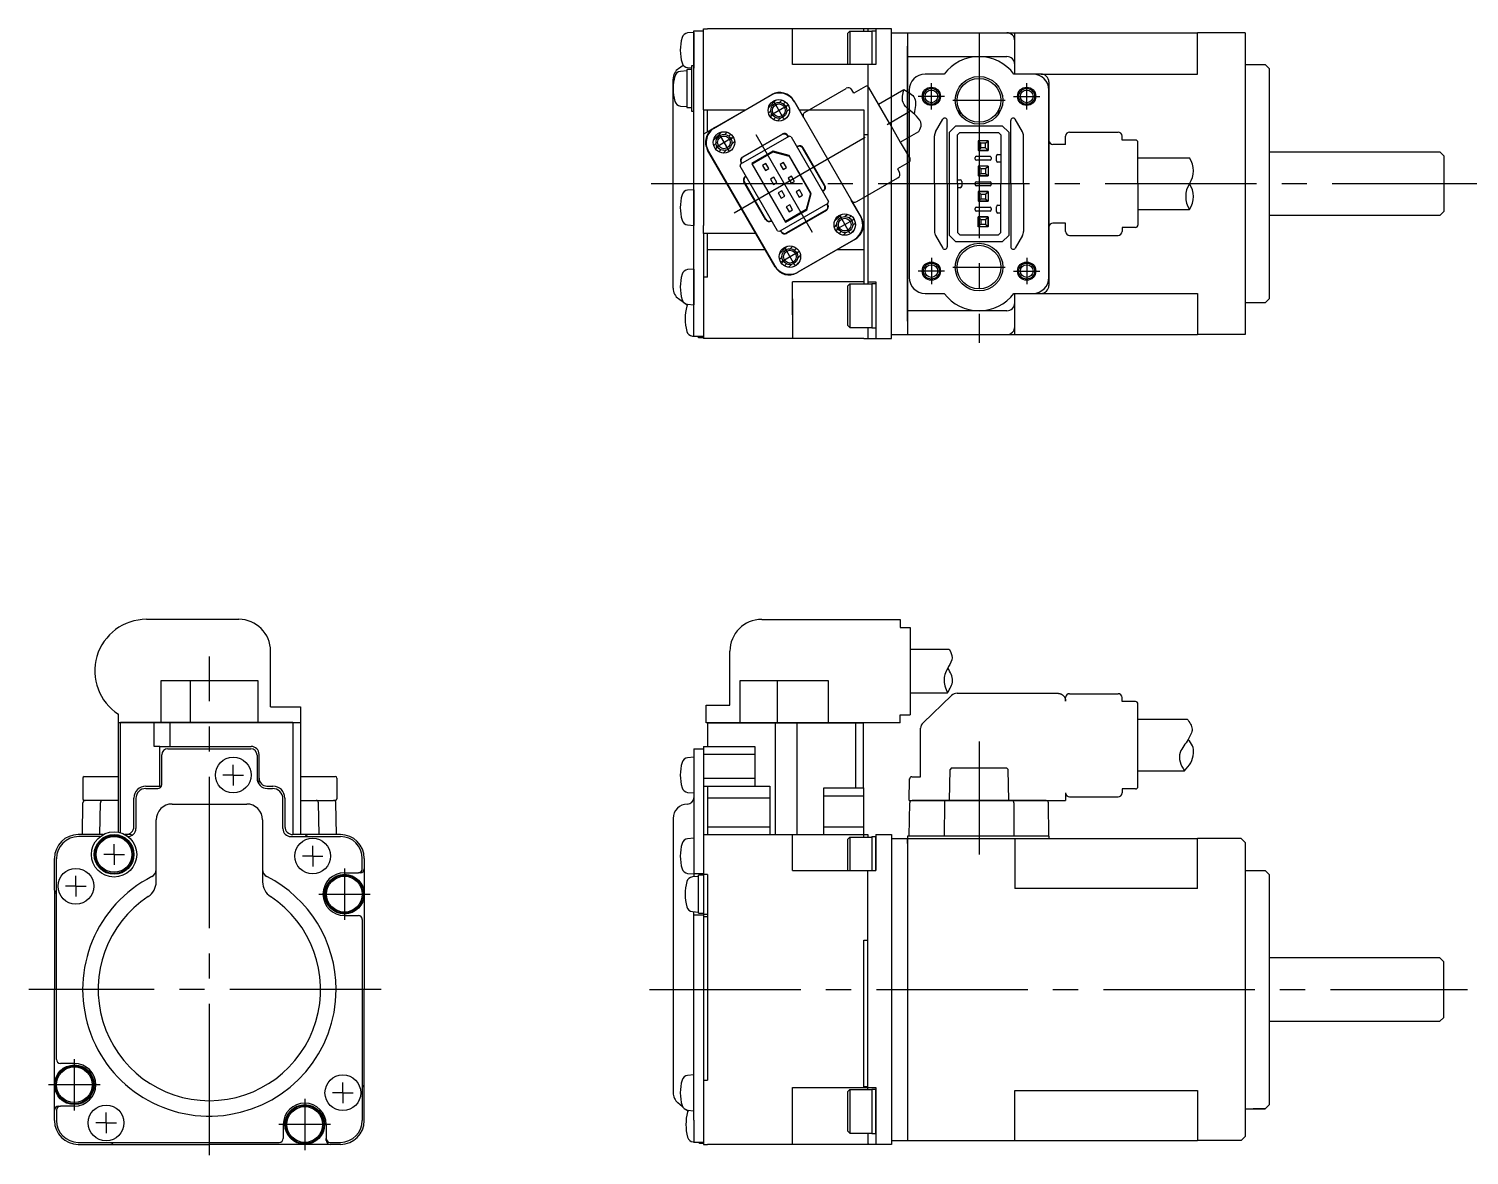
# Model space of a CAD drawing. Header units: millimetres. Extents: x -145 to 128, y -155 to 114.
# Drawn here: x -144.6 to 36.7, y -28.2 to 113.7 of the extents above; entities that cross this region are included whole.
import ezdxf

# ---------------------------------------------------------------- set-up
doc = ezdxf.new("R2010")
doc.units = ezdxf.units.MM
doc.linetypes.add('CENTER2', pattern=[28.575, 19.05, -3.175, 3.175, -3.175])
pattern_1 = [(45, (-262.73903, 1502.52613), (-0.70710678, 1e-16), [])]

msp = doc.modelspace()

# ---------------------------------------------------------------- hatches: boundary and pattern name
at = {"linetype": 'Continuous'}
h = msp.add_hatch(dxfattribs=at)
h.set_pattern_fill('CUSTOM1', color=4, scale=0.5, angle=45, pattern_type=2)
h.set_pattern_definition(pattern_1)
edge = h.paths.add_edge_path()
edge.add_arc((-50.15, 103.39), 1.35, 0, 360)
edge = h.paths.add_edge_path(flags=17)
edge.add_arc((-50.15, 103.39), 1, 0, 360)
h = msp.add_hatch(dxfattribs=at)
h.set_pattern_fill('CUSTOM0', color=4, scale=0.5, angle=45, pattern_type=2)
h.set_pattern_definition(pattern_1)
edge = h.paths.add_edge_path()
edge.add_arc((-57.06, 99.35), 1.35, 0, 360)
edge = h.paths.add_edge_path(flags=17)
edge.add_arc((-57.06, 99.35), 1, 0, 360)
h = msp.add_hatch(dxfattribs=at)
h.set_pattern_fill('CUSTOM2', color=4, scale=0.5, angle=45, pattern_type=2)
h.set_pattern_definition(pattern_1)
edge = h.paths.add_edge_path()
edge.add_arc((-41.85, 89.01), 1.35, 0, 360)
edge = h.paths.add_edge_path(flags=17)
edge.add_arc((-41.85, 89.01), 1, 0, 360)
h = msp.add_hatch(dxfattribs=at)
h.set_pattern_fill('CUSTOM3', color=4, scale=0.5, angle=45, pattern_type=2)
h.set_pattern_definition(pattern_1)
edge = h.paths.add_edge_path()
edge.add_arc((-48.76, 84.97), 1.35, 0, 360)
edge = h.paths.add_edge_path(flags=17)
edge.add_arc((-48.76, 84.97), 1, 0, 360)

# ---------------------------------------------------------------- linework, layer by layer
at = {"color": 7, "linetype": 'Continuous'}
for p, q in [((-60.85, 113.2), (-61.63, 113.14)), ((-60.85, 110.95), (-60.85, 113.4)), ((-60.85, 113.4), (-59.65, 113.4)), ((-60.85, 113.2), (-60.85, 108.7)), ((-59.65, 110.65), (-59.65, 113.65)), ((-59.65, 113.65), (-59.15, 113.65)), ((-48.45, 113.65), (-59.15, 113.65)), ((-39.45, 113.65), (-48.45, 113.65)), ((-48.45, 109.15), (-48.45, 113.65)), ((-41.2, 113.36), (-41.45, 113.11)), ((-41.45, 109.15), (-41.45, 113.11)), ((-41.2, 113.36), (-38.45, 113.36)), ((-41.2, 113.36), (-41.2, 109.15)), ((-39.45, 113.36), (-39.45, 113.65)), ((-38.95, 113.65), (-39.45, 113.65)), ((-38.95, 113.65), (-38.95, 113.36)), ((-35.95, 113.65), (-38.95, 113.65)), ((-38.45, 113.41), (-38.45, 109.15)), ((-38.45, 113.41), (-37.95, 113.41)), ((-37.95, 113.65), (-37.95, 109.15)), ((-35.95, 74.65), (-35.95, 113.65)), ((-35.95, 113.15), (-33.95, 113.15)), ((-33.95, 113.15), (-33.95, 75.15)), ((-33.95, 113.15), (2.55, 113.15)), ((-33.95, 113.15), (-33.95, 111.45)), ((-20.45, 108.47), (-20.45, 113.15)), ((2.55, 107.95), (2.55, 113.15)), ((8.55, 113.15), (2.55, 113.15)), ((8.55, 113.15), (8.55, 75.15)), ((-60.85, 77.35), (-60.85, 110.95)), ((-59.65, 103.45), (-59.65, 110.65)), ((-33.95, 94.15), (-33.95, 111.45)), ((-20.45, 107.96), (-20.45, 112.15)), ((-62.77, 108.66), (-62.2, 109.09)), ((-60.85, 109), (-61.15, 109)), ((-61.15, 109), (-61.15, 103.3)), ((-37.95, 109.15), (-48.45, 109.15)), ((-39.45, 109.15), (-48.45, 109.15)), ((-38.95, 109.15), (-38.95, 81.56)), ((-37.95, 109.15), (-38.95, 109.15)), ((-33.95, 110.15), (-21.45, 110.15)), ((8.55, 109.15), (11.05, 109.15)), ((11.05, 109.15), (11.55, 108.65)), ((-63.45, 81), (-63.45, 107.3)), ((-61.75, 108.36), (-62.53, 108.29)), ((-61.15, 108.55), (-61.75, 108.55)), ((-61.75, 108.55), (-61.75, 103.75)), ((-61.63, 108.77), (-61.15, 108.73)), ((-29.35, 107.95), (-31.75, 107.95)), ((-18.15, 107.95), (-20.55, 107.95)), ((-17.15, 107.96), (-20.45, 107.96)), ((-17.15, 107.96), (2.55, 107.95)), ((11.55, 108.65), (11.55, 79.65)), ((-58.38, 101.12), (-51.02, 105.37)), ((-33.75, 105.95), (-33.75, 82.35)), ((-16.15, 106.96), (-16.15, 81.35)), ((-16.15, 82.35), (-16.15, 105.95)), ((-62.53, 103.93), (-61.75, 103.86)), ((-61.75, 103.75), (-61.15, 103.75)), ((-59.65, 103.45), (-59.65, 100.39)), ((-59.65, 103.45), (-59.15, 103.45)), ((-59.15, 102.45), (-59.15, 103.45)), ((-59.15, 103.45), (-54.34, 103.45)), ((-48.28, 104.64), (-39.78, 89.92)), ((-47.6, 103.45), (-39.45, 103.45)), ((-39.45, 103.45), (-39.45, 81.56)), ((-61.15, 103.3), (-60.85, 103.3)), ((-59.15, 100.68), (-59.15, 102.45)), ((-30.41, 100.69), (-29.51, 102.26)), ((-28.95, 94.15), (-28.95, 102.11)), ((-20.95, 94.15), (-20.95, 102.11)), ((-19.48, 100.69), (-20.39, 102.26)), ((-58.38, 101.12), (-59.65, 100.39)), ((-59.65, 100.39), (-59.65, 88.9)), ((-54.93, 96.65), (-48.87, 100.15)), ((-49.71, 100.41), (-54.73, 97.51)), ((-49.73, 100.34), (-54.67, 97.49)), ((-49, 100.07), (-49.05, 100.16)), ((-48.95, 100.1), (-49.03, 100.23)), ((-48.59, 100.07), (-48.87, 100.15)), ((-48.59, 100.07), (-43.89, 91.93)), ((-39.45, 100.35), (-38.95, 100.35)), ((-30.55, 94.15), (-30.55, 100.19)), ((-28.67, 100.65), (-27.87, 101.45)), ((-28.67, 87.65), (-28.67, 100.65)), ((-27.87, 101.45), (-22.02, 101.45)), ((-27.67, 100.3), (-27.37, 100.6)), ((-27.67, 94.15), (-27.67, 100.3)), ((-27.37, 100.6), (-22.52, 100.6)), ((-22.52, 100.6), (-22.22, 100.3)), ((-22.22, 100.3), (-22.22, 94.15)), ((-22.02, 101.45), (-21.22, 100.65)), ((-21.22, 100.65), (-21.22, 87.65)), ((-19.35, 94.15), (-19.35, 100.19)), ((-50.61, 83.67), (-59.11, 98.39)), ((-50.88, 98.24), (-53.56, 96.69)), ((-48.83, 97.69), (-50.88, 98.24)), ((-47.87, 98.82), (-47.78, 98.87)), ((-47.8, 98.8), (-47.84, 98.78)), ((-44.42, 93.94), (-47.12, 98.62)), ((-44.34, 93.92), (-47.1, 98.68)), ((11.55, 98.15), (33.05, 98.15)), ((33.05, 98.15), (33.55, 97.65)), ((-55, 96.37), (-54.93, 96.65)), ((-50.3, 88.23), (-55, 96.37)), ((-54.92, 96.83), (-54.84, 96.7)), ((-54.85, 96.81), (-54.8, 96.72)), ((-53.56, 96.69), (-49.31, 89.32)), ((-46.08, 92.92), (-48.83, 97.69)), ((-25.42, 97.25), (-25.42, 97.45)), ((-25.27, 97.6), (-23.57, 97.6)), ((-23.57, 97.1), (-25.27, 97.1)), ((-23.42, 97.45), (-23.42, 97.25)), ((-22.77, 97.05), (-22.77, 97.65)), ((-22.57, 97.85), (-22.22, 97.85)), ((-22.22, 96.85), (-22.57, 96.85)), ((33.55, 97.65), (33.55, 90.65)), ((-51.8, 89.62), (-54.55, 94.39)), ((-51.78, 89.69), (-54.48, 94.37)), ((-54.37, 95.07), (-54.28, 95.12)), ((-54.3, 95.05), (-54.25, 95.08)), ((-27.67, 94.65), (-27.32, 94.65)), ((-27.12, 94.45), (-27.12, 93.85)), ((-25.27, 94.4), (-23.57, 94.4)), ((-60.85, 93.4), (-61.63, 93.34)), ((-60.85, 93.4), (-60.85, 88.9)), ((-46.63, 90.87), (-46.08, 92.92)), ((-44.6, 93.26), (-44.64, 93.23)), ((-44.53, 93.24), (-44.62, 93.19)), ((-33.95, 76.85), (-33.95, 94.15)), ((-30.55, 94.15), (-30.55, 88.12)), ((-28.95, 94.15), (-28.95, 86.2)), ((-27.67, 94.15), (-27.67, 88)), ((-27.32, 93.65), (-27.67, 93.65)), ((-25.42, 94.05), (-25.42, 94.25)), ((-23.57, 93.9), (-25.27, 93.9)), ((-23.42, 94.25), (-23.42, 94.05)), ((-22.22, 88), (-22.22, 94.15)), ((-20.95, 94.15), (-20.95, 86.2)), ((-19.35, 94.15), (-19.35, 88.12)), ((-43.97, 91.66), (-50.03, 88.16)), ((-49.31, 89.32), (-46.63, 90.87)), ((-44.16, 90.8), (-49.18, 87.9)), ((-44.23, 90.82), (-49.17, 87.97)), ((-44.1, 91.59), (-44.05, 91.5)), ((-43.98, 91.48), (-44.05, 91.61)), ((-43.97, 91.66), (-43.89, 91.93)), ((-25.42, 90.85), (-25.42, 91.05)), ((-25.27, 91.2), (-23.57, 91.2)), ((-23.57, 90.7), (-25.27, 90.7)), ((-23.42, 91.05), (-23.42, 90.85)), ((-22.77, 90.65), (-22.77, 91.25)), ((-22.57, 91.45), (-22.22, 91.45)), ((-61.63, 88.97), (-60.85, 88.9)), ((-59.65, 87.9), (-59.65, 88.9)), ((-51.03, 89.49), (-51.11, 89.44)), ((-51.1, 89.51), (-51.05, 89.53)), ((-22.22, 90.45), (-22.57, 90.45)), ((33.05, 90.15), (11.55, 90.15)), ((33.55, 90.65), (33.05, 90.15)), ((-59.65, 87.9), (-59.65, 74.65)), ((-53.06, 87.9), (-59.65, 87.9)), ((-59.15, 82.4), (-59.15, 87.9)), ((-50.3, 88.23), (-50.03, 88.16)), ((-49.94, 88.21), (-49.87, 88.08)), ((-49.85, 88.15), (-49.9, 88.24)), ((-40.52, 87.19), (-47.88, 82.94)), ((-30.41, 87.62), (-29.51, 86.05)), ((-27.87, 86.85), (-28.67, 87.65)), ((-27.67, 88), (-27.37, 87.7)), ((-27.37, 87.7), (-22.52, 87.7)), ((-22.52, 87.7), (-22.22, 88)), ((-21.22, 87.65), (-22.02, 86.85)), ((-19.48, 87.62), (-20.39, 86.05)), ((-59.15, 85.86), (-51.87, 85.86)), ((-42.82, 85.86), (-39.45, 85.86)), ((-22.02, 86.85), (-27.87, 86.85)), ((-60.85, 83.4), (-61.63, 83.34)), ((-60.85, 83.4), (-60.85, 78.9)), ((-59.15, 82.4), (-59.65, 82.4)), ((-39.45, 81.81), (-48.45, 81.81)), ((-48.45, 77.65), (-48.45, 81.81)), ((-38.95, 81.81), (-37.95, 81.81)), ((-38.45, 81.61), (-37.95, 81.61)), ((-38.45, 81.61), (-38.45, 76.01)), ((-37.95, 81.81), (-37.95, 74.65)), ((-41.2, 81.56), (-41.45, 81.31)), ((-41.45, 76.31), (-41.45, 81.31)), ((-41.2, 81.56), (-38.45, 81.56)), ((-41.2, 81.56), (-41.2, 76.06)), ((-31.75, 80.35), (-29.35, 80.35)), ((-20.55, 80.35), (-18.15, 80.35)), ((-20.45, 80.35), (-17.15, 80.35)), ((-20.45, 76.15), (-20.45, 80.35)), ((-20.45, 75.15), (-20.45, 79.84)), ((-17.15, 80.35), (2.55, 80.35)), ((2.55, 80.35), (2.55, 75.15)), ((-61.7, 78.85), (-62.77, 79.64)), ((-61.63, 78.97), (-60.85, 78.9)), ((-48.45, 79.65), (-48.45, 74.65)), ((-21.45, 78.15), (-33.95, 78.15)), ((11.05, 79.15), (8.55, 79.15)), ((11.55, 79.65), (11.05, 79.15)), ((-60.85, 74.9), (-60.85, 77.35)), ((-41.45, 76.31), (-41.2, 76.06)), ((-33.95, 76.85), (-33.95, 75.15)), ((-61.03, 74.97), (-60.35, 74.91)), ((-59.65, 74.9), (-60.85, 74.9)), ((-60.25, 74.75), (-60.25, 74.9)), ((-59.65, 74.75), (-60.25, 74.75)), ((-59.15, 74.65), (-59.65, 74.65)), ((-48.45, 74.65), (-59.15, 74.65)), ((-39.45, 74.65), (-48.45, 74.65)), ((-41.2, 76.06), (-38.45, 76.06)), ((-39.45, 74.65), (-38.95, 74.65)), ((-38.95, 76.06), (-38.95, 74.65)), ((-38.95, 74.65), (-35.95, 74.65)), ((-38.45, 76.01), (-37.95, 76.01)), ((-35.95, 75.15), (-33.95, 75.15)), ((-33.95, 75.15), (2.55, 75.15)), ((8.55, 75.15), (2.55, 75.15)), ((-127.92, 31.61), (-115.73, 31.61)), ((-127.92, 26.31), (-127.92, 31.61)), ((-124.22, 26.31), (-124.22, 31.61)), ((-115.73, 31.61), (-115.73, 26.31)), ((-55.02, 26.3), (-55.02, 31.6)), ((-55.02, 31.6), (-43.96, 31.6)), ((-50.35, 31.6), (-50.35, 26.3)), ((-43.96, 31.6), (-43.96, 26.3)), ((-133.31, 26.31), (-133.04, 26.31)), ((-133.31, 26.31), (-133.31, 12.51)), ((-128.79, 26.31), (-133.04, 26.31)), ((-126.06, 26.31), (-128.79, 26.31)), ((-111.34, 26.31), (-126.06, 26.31)), ((-111.34, 26.31), (-110.34, 26.31)), ((-110.34, 12.21), (-110.34, 26.31)), ((-59.15, 26.3), (-40.69, 26.3)), ((-59.15, 26.3), (-59.15, 23.3)), ((-40.69, 26.3), (-39.45, 26.3)), ((-39.52, 26.3), (-39.52, 18.1)), ((-128.07, 23.31), (-128.79, 23.31)), ((-128.07, 18.31), (-128.07, 23.31)), ((-128.07, 23.31), (-116.58, 23.31)), ((-127.83, 18.51), (-127.83, 22.26)), ((-127.08, 23.01), (-116.63, 23.01)), ((-115.83, 22.21), (-115.83, 19.31)), ((-115.58, 18.81), (-115.58, 22.31)), ((-60.85, 21.95), (-61.63, 21.88)), ((-60.85, 23), (-59.65, 23)), ((-60.85, 23), (-60.85, 16.85)), ((-59.65, 23.3), (-59.65, -26.8)), ((-59.65, 23.3), (-59.15, 23.3)), ((-59.15, 23.3), (-53.17, 23.3)), ((-53.17, 23.3), (-53.17, 18.3)), ((-118.83, 19.71), (-118.83, 21.01)), ((-118.83, 19.71), (-118.83, 21.01)), ((-28.67, 16.5), (-28.6, 20.4)), ((-28.4, 20.6), (-28.6, 20.4)), ((-28.4, 20.6), (-21.49, 20.6)), ((-21.49, 20.6), (-21.29, 20.4)), ((-21.22, 16.5), (-21.29, 20.4)), ((-129.83, 18.31), (-128.07, 18.31)), ((-128.07, 18.31), (-127.87, 18.31)), ((-118.83, 19.71), (-120.13, 19.71)), ((-118.83, 19.71), (-120.13, 19.71)), ((-118.83, 19.71), (-120.13, 19.71)), ((-118.83, 19.71), (-118.83, 18.41)), ((-118.83, 19.71), (-117.53, 19.71)), ((-118.83, 19.71), (-117.53, 19.71)), ((-118.83, 19.71), (-118.83, 18.41)), ((-118.83, 19.71), (-117.53, 19.71)), ((-118.83, 19.71), (-117.53, 19.71)), ((-114.58, 18.31), (-113.83, 18.31)), ((-59.65, 18.3), (-51.3, 18.3)), ((-59.15, 18.3), (-59.15, 12.2)), ((-51.3, 18.3), (-51.3, 12.2)), ((-133.31, 16.51), (-137.45, 16.51)), ((-131.33, 13.21), (-131.33, 16.81)), ((-131.08, 16.76), (-131.08, 12.96)), ((-129.83, 18.01), (-128.33, 18.01)), ((-114.53, 18.01), (-113.88, 18.01)), ((-112.58, 12.96), (-112.58, 16.71)), ((-112.33, 16.81), (-112.33, 13.12)), ((-110.34, 16.51), (-106.2, 16.51)), ((-61.63, 17.52), (-60.85, 17.45)), ((-60.85, 16.85), (-60.85, 6.9)), ((-44.5, 12.2), (-44.5, 18.1)), ((-44.5, 18.1), (-40.69, 18.1)), ((-40.69, 18.1), (-39.45, 18.1)), ((-39.45, 12.2), (-39.45, 18.1)), ((-39.45, 16.8), (-39.45, 18.1)), ((-39.45, 12.2), (-39.45, 18.1)), ((-16.52, 16.5), (-33.37, 16.5)), ((-137.82, 12.21), (-137.75, 16.22)), ((-135.62, 12.21), (-135.55, 16.22)), ((-126.53, 16.06), (-117.13, 16.06)), ((-108.03, 12.21), (-108.1, 16.22)), ((-105.83, 12.21), (-105.9, 16.22)), ((-33.75, 12), (-33.67, 16.21)), ((-29.31, 16.21), (-29.35, 12)), ((-20.58, 16.21), (-20.55, 12)), ((-16.15, 12), (-16.22, 16.21)), ((-128.53, 7.83), (-128.53, 14.06)), ((-115.13, 14.06), (-115.13, 7.83)), ((-63.45, 14.25), (-63.45, -20.28)), ((-135.19, 12.21), (-138.33, 12.21)), ((-135.58, 11.96), (-138.28, 11.96)), ((-133.83, 9.71), (-133.83, 11.01)), ((-133.83, 9.71), (-133.83, 11.01)), ((-131.83, 12.21), (-132.46, 12.21)), ((-111.58, 11.96), (-105.33, 11.96)), ((-110.83, 12.21), (-111.33, 12.21)), ((-109.33, 12.21), (-110.83, 12.21)), ((-105.33, 12.21), (-109.33, 12.21)), ((-105.33, 12.21), (-106.33, 12.21)), ((-60.85, 11.75), (-61.63, 11.68)), ((-59.65, 12.2), (-50.71, 12.2)), ((-50.71, 12.2), (-47.7, 12.2)), ((-48.45, 7.7), (-48.45, 12.2)), ((-47.7, 12.2), (-42.82, 12.2)), ((-42.82, 12.2), (-39.45, 12.2)), ((-41.2, 11.9), (-41.45, 11.65)), ((-41.45, 7.7), (-41.45, 11.65)), ((-41.2, 11.9), (-38.45, 11.9)), ((-41.2, 11.9), (-41.2, 7.7)), ((-39.45, 11.95), (-39.45, 12.2)), ((-39.45, 11.95), (-39.45, 12.2)), ((-39.45, 12.2), (-38.95, 12.2)), ((-39.45, 11.9), (-39.15, 11.9)), ((-38.95, 12.2), (-38.95, 11.9)), ((-38.45, 11.95), (-38.45, 7.7)), ((-38.45, 11.95), (-37.95, 11.95)), ((-37.95, 12.2), (-35.95, 12.2)), ((-37.95, 12.2), (-37.95, 7.7)), ((-37.95, 7.7), (-37.95, 11.95)), ((-35.95, 12.2), (-35.95, -26.8)), ((-35.95, 11.7), (2.55, 11.7)), ((-16.15, 12), (-33.95, 12)), ((-33.95, 12), (-33.95, -26.3)), ((-33.95, 11.1), (-33.95, 11.7)), ((-33.95, 11.7), (-33.95, 10)), ((-20.45, 11.7), (-20.45, 5.41)), ((-16.15, 12), (-16.15, 11.7)), ((8.05, 11.7), (2.55, 11.7)), ((2.55, 5.41), (2.55, 11.7)), ((8.05, 11.7), (8.55, 11.2)), ((8.55, 11.2), (8.55, -25.8)), ((-141.33, 5.21), (-141.33, 9.21)), ((-141.08, -16.09), (-141.08, 9.16)), ((-133.83, 9.71), (-135.13, 9.71)), ((-133.83, 9.71), (-135.13, 9.71)), ((-133.83, 9.71), (-135.13, 9.71)), ((-133.83, 9.71), (-132.53, 9.71)), ((-133.83, 9.71), (-132.53, 9.71)), ((-133.83, 9.71), (-133.83, 8.41)), ((-133.83, 9.71), (-132.53, 9.71)), ((-133.83, 9.71), (-132.53, 9.71)), ((-133.83, 9.71), (-133.83, 8.41)), ((-108.83, 9.51), (-110.13, 9.51)), ((-108.83, 9.51), (-110.13, 9.51)), ((-108.83, 9.51), (-110.13, 9.51)), ((-108.83, 9.51), (-108.83, 10.81)), ((-108.83, 9.51), (-108.83, 10.81)), ((-108.83, 9.51), (-108.83, 8.21)), ((-108.83, 9.51), (-107.53, 9.51)), ((-108.83, 9.51), (-107.53, 9.51)), ((-108.83, 9.51), (-108.83, 8.21)), ((-108.83, 9.51), (-107.53, 9.51)), ((-108.83, 9.51), (-107.53, 9.51)), ((-102.58, 7.91), (-102.58, 9.21)), ((-102.33, 9.21), (-102.33, 7.91)), ((-128.53, 7.81), (-128.53, 7.83)), ((-128.53, 6.25), (-128.53, 7.83)), ((-115.13, 7.83), (-115.13, 7.81)), ((-115.13, 7.83), (-115.13, 6.25)), ((-104.83, 7.41), (-103.08, 7.41)), ((-102.83, 7.41), (-103.08, 7.41)), ((-102.33, 7.91), (-102.33, -7.29)), ((-61.63, 7.32), (-60.85, 7.25)), ((-60.85, 7.3), (-59.65, 7.3)), ((-48.45, 7.7), (-38.95, 7.7)), ((-38.95, 7.7), (-37.95, 7.7)), ((-38.95, -19.89), (-38.95, 7.7)), ((8.55, 7.7), (9.55, 7.7)), ((9.55, 7.7), (11.05, 7.7)), ((9.55, 7.7), (11.05, 7.7)), ((11.55, 7.2), (11.05, 7.7)), ((11.55, 7.2), (11.05, 7.7)), ((-138.63, 5.71), (-139.93, 5.71)), ((-138.63, 5.71), (-139.93, 5.71)), ((-138.63, 5.71), (-139.93, 5.71)), ((-138.63, 5.71), (-138.63, 7.01)), ((-138.63, 5.71), (-138.63, 7.01)), ((-138.63, 5.71), (-138.63, 4.41)), ((-138.63, 5.71), (-137.33, 5.71)), ((-138.63, 5.71), (-137.33, 5.71)), ((-138.63, 5.71), (-138.63, 4.41)), ((-138.63, 5.71), (-137.33, 5.71)), ((-138.63, 5.71), (-137.33, 5.71)), ((-115.13, 7.21), (-115.13, 7.13)), ((-60.25, 6.95), (-61.03, 6.88)), ((-60.25, 2.3), (-60.25, 7.1)), ((-59.65, 7.1), (-60.25, 7.1)), ((-59.15, 7.2), (-59.65, 7.2)), ((-59.15, 7.2), (-59.15, -18.7)), ((11.55, 7.2), (11.55, -21.8)), ((11.55, 7.2), (11.55, 2.07)), ((-141.33, 5.21), (-141.33, -7.29)), ((2.55, 5.41), (-20.45, 5.41)), ((-104.83, 2.01), (-103.08, 2.01)), ((-61.03, 2.52), (-60.25, 2.45)), ((-60.85, -23.73), (-60.85, 2.5)), ((-60.85, 2.1), (-59.65, 2.1)), ((-60.25, 2.3), (-59.65, 2.3)), ((-59.65, 2.2), (-59.15, 2.2)), ((-59.65, 1.9), (-59.15, 1.9)), ((-102.58, 1.51), (-102.58, -23.79)), ((-39.45, -1.1), (-38.95, -1.1)), ((-39.45, -19.64), (-39.45, -1.1)), ((33.05, -3.3), (11.55, -3.3)), ((33.05, -3.3), (33.55, -3.8)), ((33.55, -3.8), (33.05, -3.3)), ((33.55, -3.8), (33.05, -3.3)), ((33.05, -3.3), (33.55, -3.8)), ((33.55, -10.8), (33.55, -3.8)), ((-141.33, -22.49), (-141.33, -7.29)), ((-102.33, -19.79), (-102.33, -7.29)), ((33.55, -10.8), (33.05, -11.3)), ((11.55, -11.3), (33.05, -11.3)), ((-138.83, -16.59), (-140.58, -16.59)), ((-60.85, -18.05), (-61.63, -18.12)), ((-105.03, -20.29), (-105.03, -18.99)), ((-105.03, -20.29), (-105.03, -18.99)), ((-102.33, -23.79), (-102.33, -19.79)), ((-59.65, -18.7), (-59.15, -18.7)), ((-48.45, -19.64), (-37.95, -19.64)), ((-48.45, -26.8), (-48.45, -19.64)), ((-41.2, -19.89), (-41.45, -20.14)), ((-41.2, -19.89), (-41.2, -25.39)), ((-41.2, -19.89), (-38.45, -19.89)), ((-38.95, -19.54), (-39.45, -19.54)), ((-39.45, -19.89), (-39.15, -19.89)), ((-38.45, -19.84), (-38.45, -25.44)), ((-38.45, -19.84), (-37.95, -19.84)), ((-37.95, -19.64), (-37.95, -26.8)), ((-37.95, -25.44), (-37.95, -19.84)), ((-105.03, -20.29), (-106.33, -20.29)), ((-105.03, -20.29), (-106.33, -20.29)), ((-105.03, -20.29), (-106.33, -20.29)), ((-105.03, -20.29), (-105.03, -21.59)), ((-105.03, -20.29), (-103.73, -20.29)), ((-105.03, -20.29), (-103.73, -20.29)), ((-105.03, -20.29), (-105.03, -21.59)), ((-105.03, -20.29), (-103.73, -20.29)), ((-105.03, -20.29), (-103.73, -20.29)), ((-62.29, -22.05), (-62.85, -21.58)), ((-41.45, -25.14), (-41.45, -20.14)), ((-37.95, -20.42), (-37.95, -26.8)), ((-20.45, -20.01), (2.55, -20.01)), ((-20.45, -26.3), (-20.45, -20.01)), ((2.55, -20.01), (2.55, -26.3)), ((-141.33, -23.79), (-141.33, -22.49)), ((-141.08, -22.49), (-141.08, -23.79)), ((-140.83, -21.99), (-140.58, -21.99)), ((-138.83, -21.99), (-140.58, -21.99)), ((-134.83, -24.09), (-134.83, -22.79)), ((-134.83, -24.09), (-134.83, -22.79)), ((-61.61, -22.63), (-61.83, -22.44)), ((-61.63, -22.48), (-60.85, -22.55)), ((-59.65, -21.8), (-59.65, -26.8)), ((8.55, -22.3), (11.05, -22.3)), ((11.05, -22.3), (9.55, -22.3)), ((11.05, -22.3), (11.55, -21.8)), ((-134.83, -24.09), (-136.13, -24.09)), ((-134.83, -24.09), (-136.13, -24.09)), ((-134.83, -24.09), (-136.13, -24.09)), ((-134.83, -24.09), (-134.83, -25.39)), ((-134.83, -24.09), (-133.53, -24.09)), ((-134.83, -24.09), (-133.53, -24.09)), ((-134.83, -24.09), (-134.83, -25.39)), ((-134.83, -24.09), (-133.53, -24.09)), ((-134.83, -24.09), (-133.53, -24.09)), ((-112.53, -24.29), (-112.53, -26.04)), ((-107.13, -24.29), (-107.13, -26.04)), ((-60.85, -23.73), (-60.85, -26.55)), ((-59.65, -23.73), (-59.65, -26.55)), ((-41.45, -25.14), (-41.2, -25.39)), ((-138.33, -26.54), (-113.03, -26.54)), ((-138.33, -26.79), (-134.33, -26.79)), ((-134.33, -26.79), (-121.83, -26.79)), ((-106.63, -26.79), (-121.83, -26.79)), ((-107.13, -26.29), (-107.13, -26.04)), ((-106.63, -26.54), (-105.33, -26.54)), ((-105.33, -26.79), (-106.63, -26.79)), ((-60.93, -26.48), (-60.15, -26.55)), ((-59.65, -26.55), (-60.85, -26.55)), ((-60.15, -26.7), (-60.15, -26.55)), ((-59.65, -26.7), (-60.15, -26.7)), ((-59.65, -26.8), (-59.15, -26.8)), ((-38.95, -26.8), (-59.15, -26.8)), ((-41.2, -25.39), (-38.45, -25.39)), ((-38.95, -25.39), (-38.95, -26.8)), ((-38.95, -26.7), (-38.85, -26.8)), ((-38.95, -26.7), (-38.85, -26.8)), ((-35.95, -26.8), (-38.85, -26.8)), ((-38.45, -25.44), (-37.95, -25.44)), ((-35.95, -26.3), (-33.95, -26.3)), ((-33.95, -25.7), (-33.95, -26.3)), ((-33.95, -26.3), (-33.95, -26.3)), ((-33.95, -26.3), (2.55, -26.3)), ((8.05, -26.3), (2.55, -26.3)), ((8.05, -26.3), (8.55, -25.8))]:
    msp.add_line(p, q, dxfattribs=at)
at = {"color": 1, "linetype": 'CENTER2'}
for p, q in [((-24.95, 113.05), (-24.95, 98.2)), ((-24.95, 112.65), (-24.95, 110.15)), ((-30.95, 103.5), (-30.95, 106.8)), ((-24.95, 106.36), (-24.95, 74.11)), ((-18.95, 103.5), (-18.95, 106.8)), ((-55.77, 90.5), (-32.11, 104.17)), ((-51.19, 102.79), (-49.11, 103.99)), ((-50.75, 104.42), (-49.55, 102.35)), ((-29.3, 105.15), (-32.6, 105.15)), ((-28.25, 104.65), (-21.65, 104.65)), ((-20.6, 105.15), (-17.3, 105.15)), ((-58.1, 98.75), (-56.02, 99.95)), ((-57.66, 100.39), (-56.46, 98.31)), ((-45.9, 88.01), (-53, 100.3)), ((38.55, 94.15), (-68.45, 94.15)), ((-42.89, 88.41), (-40.81, 89.61)), ((-42.45, 90.05), (-41.25, 87.97)), ((-49.8, 84.37), (-47.72, 85.57)), ((-49.36, 86.01), (-48.16, 83.93)), ((-30.95, 84.8), (-30.95, 81.5)), ((-28.25, 83.65), (-21.65, 83.65)), ((-18.95, 84.8), (-18.95, 81.5)), ((-29.3, 83.15), (-32.6, 83.15)), ((-20.6, 83.15), (-17.3, 83.15)), ((-121.83, -28.15), (-121.83, 34.61)), ((-24.95, 23.93), (-24.95, 9.7)), ((-104.83, 7.95), (-104.83, 1.47)), ((-108.07, 4.71), (-101.59, 4.71)), ((-100.2, -7.29), (-144.56, -7.29)), ((-66.45, -7.3), (36.55, -7.3)), ((-138.83, -22.53), (-138.83, -16.05)), ((-135.59, -19.29), (-142.07, -19.29)), ((-109.83, -21.05), (-109.83, -27.53)), ((-106.59, -24.29), (-113.07, -24.29))]:
    msp.add_line(p, q, dxfattribs=at)
at = {"color": 4, "linetype": 'Continuous'}
for p, q in [((-29.35, 107.95), (-31.75, 107.95)), ((-18.15, 107.95), (-20.55, 107.95)), ((-58.2, 101.22), (-51.19, 105.27)), ((-46.85, 103.16), (-41.66, 106.16)), ((-40.72, 105.54), (-40.97, 105.98)), ((-39.25, 106.39), (-40.72, 105.54)), ((-37.62, 104.16), (-38.84, 106.28)), ((-37.62, 104.16), (-34.4, 106.02)), ((-33.75, 105.95), (-33.75, 82.35)), ((-16.15, 105.95), (-16.15, 99.6)), ((-48.18, 104.47), (-47.03, 102.48)), ((-36.24, 101.78), (-37.62, 104.16)), ((-36.24, 101.78), (-34.87, 99.4)), ((-34.87, 99.4), (-32.53, 100.74)), ((-14.05, 99.1), (-14.05, 100.15)), ((-13.55, 100.65), (-7.45, 100.65)), ((-6.95, 99.65), (-6.95, 100.15)), ((-59.01, 98.22), (-50.71, 83.84)), ((-34.87, 99.4), (-33.64, 97.28)), ((-14.05, 99.1), (-15.65, 99.1)), ((-5.25, 99.65), (-6.95, 99.65)), ((-4.95, 94.15), (-4.95, 99.35)), ((-33.75, 96.87), (-35.22, 96.02)), ((-4.95, 97.4), (1.55, 97.4)), ((-40.35, 91.9), (-35.16, 94.9)), ((-35.22, 96.02), (-34.97, 95.58)), ((-4.95, 94.15), (-4.95, 94.87)), ((-4.95, 94.15), (-4.95, 88.95)), ((-39.88, 90.09), (-41.03, 92.08)), ((-41.03, 92.08), (-41.03, 92.08)), ((-4.95, 90.9), (1.55, 90.9)), ((-4.95, 90.7), (-4.95, 88.95)), ((-14.05, 89.2), (-15.65, 89.2)), ((-14.05, 88.15), (-14.05, 89.2)), ((-47.7, 83.04), (-40.69, 87.09)), ((-16.15, 88.7), (-16.15, 82.35)), ((-13.55, 87.65), (-7.45, 87.65)), ((-6.95, 88.65), (-6.95, 88.15)), ((-5.25, 88.65), (-6.95, 88.65)), ((-31.75, 80.35), (-29.35, 80.35)), ((-20.55, 80.35), (-18.15, 80.35)), ((-129.75, 39.31), (-118.13, 39.31)), ((-52.31, 39.3), (-34.87, 39.3)), ((-34.87, 39.3), (-34.87, 38.3)), ((-34.87, 38.3), (-33.6, 38.3)), ((-33.6, 38.3), (-33.6, 27.3)), ((-114.13, 28.31), (-114.13, 35.31)), ((-56.31, 28.5), (-56.31, 35.3)), ((-33.6, 35.54), (-28.69, 35.54)), ((-56.32, 31.9), (-56.3, 31.9)), ((-33.6, 30.04), (-28.93, 30.04)), ((-32, 26.29), (-28.41, 29.71)), ((-27.71, 30), (-15.05, 30)), ((-14.05, 29), (-14.05, 29.5)), ((-13.55, 29.95), (-7.45, 29.95)), ((-6.95, 28.95), (-6.95, 29.45)), ((-133.28, 26.31), (-133.28, 27.35)), ((-114.13, 28.31), (-110.37, 28.31)), ((-110.37, 28.31), (-110.37, 26.31)), ((-59.3, 26.3), (-59.3, 28.5)), ((-59.3, 28.5), (-56.31, 28.5)), ((-34.87, 27.3), (-33.6, 27.3)), ((-34.87, 26.3), (-34.87, 27.3)), ((-5.25, 28.95), (-6.95, 28.95)), ((-5.35, 28.95), (-6.75, 28.95)), ((-4.95, 18.25), (-4.95, 28.65)), ((-133.28, 26.31), (-110.37, 26.31)), ((-34.87, 26.3), (-59.3, 26.3)), ((-32.3, 19.5), (-32.3, 25.59)), ((-4.95, 26.75), (1.25, 26.75)), ((-4.95, 20.25), (0.9, 20.25)), ((-137.78, 19.31), (-137.78, 16.71)), ((-137.59, 19.51), (-133.31, 19.51)), ((-110.34, 19.52), (-105.98, 19.52)), ((-105.78, 19.32), (-105.78, 16.71)), ((-33.75, 16.5), (-33.7, 19.21)), ((-33.4, 19.5), (-32.3, 19.5)), ((-137.58, 16.51), (-137.47, 16.51)), ((-105.98, 16.51), (-106.18, 16.51)), ((-33.75, 16.5), (-14.05, 16.5)), ((-14.05, 17.45), (-14.05, 16.5)), ((-13.55, 16.95), (-7.45, 16.95)), ((-6.95, 17.95), (-6.95, 17.45)), ((-5.25, 17.95), (-6.95, 17.95))]:
    msp.add_line(p, q, dxfattribs=at)
at = {"color": 2, "linetype": 'Continuous'}
for p, q in [((-27.45, 103), (-27.45, 103.51)), ((-22.45, 103.51), (-22.45, 103)), ((-27.35, 103.31), (-27.35, 102.85)), ((-22.55, 103.31), (-22.55, 102.85)), ((-53.5, 96.67), (-50.9, 98.17)), ((-50.9, 98.17), (-48.85, 97.62)), ((-25.04, 99.57), (-25.04, 98.34)), ((-23.81, 99.57), (-25.04, 99.57)), ((-25.02, 99.15), (-25.04, 99.15)), ((-25.02, 98.75), (-25.04, 98.75)), ((-23.81, 98.34), (-25.04, 98.34)), ((-25.02, 98.35), (-25.02, 99.57)), ((-23.82, 99.55), (-25.02, 99.55)), ((-24.72, 99.25), (-25.02, 99.55)), ((-24.72, 98.65), (-25.02, 98.35)), ((-25.02, 98.35), (-23.82, 98.35)), ((-24.12, 99.25), (-24.72, 99.25)), ((-24.72, 98.65), (-24.72, 99.25)), ((-24.12, 98.65), (-24.72, 98.65)), ((-24.12, 99.25), (-23.82, 99.55)), ((-24.12, 98.65), (-24.12, 99.25)), ((-24.12, 98.65), (-23.82, 98.35)), ((-23.82, 98.35), (-23.82, 99.57)), ((-23.82, 98.75), (-23.81, 98.75)), ((-23.81, 99.57), (-23.81, 98.34)), ((-49.3, 89.39), (-53.5, 96.67)), ((-51.78, 96.7), (-52.22, 96.45)), ((-52.22, 96.45), (-51.84, 95.8)), ((-51.41, 96.05), (-51.78, 96.7)), ((-49.55, 96.84), (-49.99, 96.59)), ((-49.99, 96.59), (-49.61, 95.94)), ((-49.61, 95.94), (-49.18, 96.19)), ((-49.18, 96.19), (-49.55, 96.84)), ((-48.85, 97.62), (-46.15, 92.94)), ((-23.81, 96.37), (-25.04, 96.37)), ((-25.04, 96.37), (-25.04, 95.14)), ((-23.82, 96.35), (-25.02, 96.35)), ((-25.02, 96.35), (-25.02, 95.15)), ((-24.72, 96.05), (-25.02, 96.35)), ((-24.12, 96.05), (-23.82, 96.35)), ((-23.82, 96.35), (-23.82, 95.15)), ((-23.81, 96.37), (-23.81, 95.14)), ((-51.84, 95.8), (-51.41, 96.05)), ((-50.78, 94.97), (-51.22, 94.72)), ((-51.22, 94.72), (-50.84, 94.07)), ((-50.84, 94.07), (-50.41, 94.32)), ((-50.41, 94.32), (-50.78, 94.97)), ((-48.55, 95.1), (-48.99, 94.85)), ((-48.99, 94.85), (-48.61, 94.2)), ((-48.61, 94.2), (-48.18, 94.45)), ((-48.18, 94.45), (-48.55, 95.1)), ((-25.02, 95.95), (-25.04, 95.95)), ((-25.02, 95.55), (-25.04, 95.55)), ((-23.81, 95.14), (-25.04, 95.14)), ((-24.72, 95.45), (-25.02, 95.15)), ((-25.02, 95.15), (-23.82, 95.15)), ((-24.72, 96.05), (-24.72, 95.45)), ((-24.72, 96.05), (-24.12, 96.05)), ((-24.72, 95.45), (-24.12, 95.45)), ((-24.12, 96.05), (-24.12, 95.45)), ((-24.12, 95.45), (-23.82, 95.15)), ((-23.82, 95.95), (-23.81, 95.95)), ((-23.82, 95.55), (-23.81, 95.55)), ((-49.78, 93.24), (-50.22, 92.99)), ((-50.22, 92.99), (-49.84, 92.34)), ((-49.84, 92.34), (-49.41, 92.59)), ((-49.41, 92.59), (-49.78, 93.24)), ((-47.55, 93.37), (-47.99, 93.12)), ((-47.99, 93.12), (-47.61, 92.47)), ((-47.61, 92.47), (-47.18, 92.72)), ((-47.18, 92.72), (-47.55, 93.37)), ((-46.15, 92.94), (-46.7, 90.89)), ((-23.81, 93.17), (-25.04, 93.17)), ((-25.04, 93.17), (-25.04, 91.94)), ((-25.02, 92.75), (-25.04, 92.75)), ((-23.82, 93.15), (-25.02, 93.15)), ((-25.02, 93.15), (-25.02, 91.95)), ((-24.72, 92.85), (-25.02, 93.15)), ((-24.72, 92.85), (-24.72, 92.25)), ((-24.72, 92.85), (-24.12, 92.85)), ((-24.12, 92.85), (-23.82, 93.15)), ((-24.12, 92.85), (-24.12, 92.25)), ((-23.82, 93.15), (-23.82, 91.95)), ((-23.82, 92.75), (-23.81, 92.75)), ((-23.81, 93.17), (-23.81, 91.94)), ((-46.7, 90.89), (-49.3, 89.39)), ((-48.78, 91.51), (-49.22, 91.26)), ((-49.22, 91.26), (-48.84, 90.61)), ((-48.84, 90.61), (-48.41, 90.86)), ((-48.41, 90.86), (-48.78, 91.51)), ((-25.02, 92.35), (-25.04, 92.35)), ((-23.81, 91.94), (-25.04, 91.94)), ((-24.72, 92.25), (-25.02, 91.95)), ((-25.02, 91.95), (-23.82, 91.95)), ((-24.72, 92.25), (-24.12, 92.25)), ((-24.12, 92.25), (-23.82, 91.95)), ((-23.82, 92.35), (-23.81, 92.35)), ((-23.81, 89.97), (-25.04, 89.97)), ((-25.04, 88.74), (-25.04, 89.97)), ((-25.02, 89.55), (-25.04, 89.55)), ((-25.02, 89.15), (-25.04, 89.15)), ((-23.82, 89.95), (-25.02, 89.95)), ((-25.02, 89.95), (-25.02, 88.75)), ((-24.72, 89.65), (-25.02, 89.95)), ((-24.72, 89.05), (-25.02, 88.75)), ((-24.72, 89.65), (-24.72, 89.05)), ((-24.72, 89.65), (-24.12, 89.65)), ((-24.72, 89.05), (-24.12, 89.05)), ((-24.12, 89.65), (-23.82, 89.95)), ((-24.12, 89.65), (-24.12, 89.05)), ((-24.12, 89.05), (-23.82, 88.75)), ((-23.82, 89.95), (-23.82, 88.75)), ((-23.82, 89.55), (-23.81, 89.55)), ((-23.82, 89.15), (-23.81, 89.15)), ((-23.81, 88.74), (-23.81, 89.97)), ((-23.81, 88.74), (-25.04, 88.74)), ((-25.02, 88.75), (-23.82, 88.75)), ((-133.04, 12.45), (-133.04, 26.31)), ((-128.79, 23.31), (-128.79, 26.31)), ((-126.79, 26.31), (-126.79, 23.31)), ((-111.34, 26.31), (-111.34, 12.21)), ((-50.61, 26.3), (-50.61, 12.2)), ((-47.88, 26.3), (-47.88, 12.2)), ((-40.52, 26.3), (-40.52, 18.1)), ((-53.17, 22.3), (-59.65, 22.3)), ((-59.65, 19.3), (-53.17, 19.3)), ((-51.3, 16.8), (-59.15, 16.8)), ((-44.5, 17.1), (-39.45, 17.1)), ((-59.15, 13.2), (-51.3, 13.2)), ((-44.5, 13.2), (-39.45, 13.2))]:
    msp.add_line(p, q, dxfattribs=at)
at = {"color": 4, "linetype": 'Continuous'}
msp.add_lwpolyline([(-15.05, 30), (-15.03, 30), (-15, 30), (-14.98, 30), (-14.96, 29.99), (-14.94, 29.99), (-14.92, 29.99), (-14.9, 29.99), (-14.87, 29.98), (-14.85, 29.98), (-14.83, 29.98), (-14.81, 29.97), (-14.79, 29.97), (-14.77, 29.96), (-14.75, 29.95), (-14.73, 29.95), (-14.71, 29.94), (-14.69, 29.93), (-14.66, 29.92), (-14.64, 29.92), (-14.62, 29.91), (-14.61, 29.9), (-14.59, 29.89), (-14.57, 29.88), (-14.55, 29.87), (-14.53, 29.85), (-14.51, 29.84), (-14.49, 29.83), (-14.47, 29.82), (-14.46, 29.81), (-14.44, 29.79), (-14.42, 29.78), (-14.4, 29.77), (-14.39, 29.75), (-14.37, 29.74), (-14.36, 29.72), (-14.34, 29.71), (-14.33, 29.69), (-14.31, 29.68), (-14.3, 29.66), (-14.28, 29.64), (-14.27, 29.63), (-14.25, 29.61), (-14.24, 29.59), (-14.23, 29.57), (-14.22, 29.56), (-14.2, 29.54), (-14.19, 29.52), (-14.18, 29.5), (-14.17, 29.48), (-14.16, 29.46), (-14.15, 29.44), (-14.14, 29.42), (-14.13, 29.4), (-14.12, 29.38), (-14.12, 29.36), (-14.11, 29.34), (-14.1, 29.32), (-14.09, 29.3), (-14.09, 29.28), (-14.08, 29.26), (-14.08, 29.24), (-14.07, 29.22), (-14.07, 29.2), (-14.06, 29.17), (-14.06, 29.15), (-14.06, 29.13), (-14.05, 29.11), (-14.05, 29.09), (-14.05, 29.07), (-14.05, 29.04), (-14.05, 29.02), (-14.05, 29)], dxfattribs=at)
at = {"color": 7, "linetype": 'Continuous'}
for centre, radius in [((-24.95, 104.65), 3), ((-24.95, 104.65), 3), ((-24.95, 104.65), 2.75), ((-30.95, 105.15), 1.15), ((-30.95, 105.15), 0.8), ((-18.95, 105.15), 1.15), ((-18.95, 105.15), 0.8), ((-50.15, 103.39), 0.8), ((-57.06, 99.35), 0.8), ((-41.85, 89.01), 0.8), ((-48.76, 84.97), 0.8), ((-24.95, 83.65), 3), ((-24.95, 83.65), 3), ((-24.95, 83.65), 2.75), ((-30.95, 83.15), 1.15), ((-30.95, 83.15), 0.8), ((-18.95, 83.15), 1.15), ((-18.95, 83.15), 0.8), ((-118.83, 19.71), 2.25), ((-133.83, 9.71), 2.85), ((-133.83, 9.71), 2.5), ((-133.83, 9.71), 2.4), ((-133.83, 9.71), 2.25), ((-108.83, 9.51), 2.25), ((-138.63, 5.71), 2.25), ((-104.83, 4.71), 2.5), ((-104.83, 4.71), 2.4), ((-104.83, 4.71), 2.25), ((-138.83, -19.29), 2.5), ((-138.83, -19.29), 2.4), ((-138.83, -19.29), 2.25), ((-105.03, -20.29), 2.25), ((-134.83, -24.09), 2.25), ((-109.83, -24.29), 2.5), ((-109.83, -24.29), 2.4), ((-109.83, -24.29), 2.25)]:
    msp.add_circle(centre, radius, dxfattribs=at)
at = {"color": 2, "linetype": 'Continuous'}
for centre in [(-30.95, 105.15), (-18.95, 105.15), (-50.15, 103.39), (-57.06, 99.35), (-41.85, 89.01), (-48.76, 84.97), (-30.95, 83.15), (-18.95, 83.15)]:
    msp.add_circle(centre, 1, dxfattribs=at)
at = {"color": 4, "linetype": 'Continuous'}
for centre in [(-50.15, 103.39), (-57.06, 99.35), (-41.85, 89.01), (-48.76, 84.97)]:
    msp.add_circle(centre, 1.35, dxfattribs=at)
at = {"color": 7, "linetype": 'Continuous'}
for centre, radius, start, end in [((-56.55, 110.95), 6, 164.5573, 180), ((-61.56, 112.34), 0.8, 95, 164.5573), ((-21.45, 112.15), 1, 0, 90), ((-56.55, 110.95), 6, 180, 195.4427), ((-61.56, 109.57), 0.8, 195.4427, 265), ((-24.95, 104.65), 5.5, 90, 143.1301), ((-24.95, 104.65), 5.5, 36.8699, 90), ((-21.45, 109.15), 1, 0, 90), ((-61.75, 107.3), 1.7, 126.8699, 180), ((-57.45, 106.11), 6, 164.5573, 180), ((-62.46, 107.5), 0.8, 95, 164.5573), ((-31.75, 105.95), 2, 90, 180), ((-18.15, 105.95), 2, 0, 90), ((-17.15, 106.96), 1, 0, 90), ((-57.45, 106.11), 6, 180, 195.4427), ((-50.02, 103.64), 2, 30, 120), ((-62.46, 104.73), 0.8, 195.4427, 265), ((-29.25, 102.11), 0.3, 0, 150), ((-20.65, 102.11), 0.3, 30, 180), ((-57.38, 99.39), 2, 120, 210), ((-49.48, 99.91), 0.5, 30, 120), ((-49.46, 99.98), 0.5, 30, 120), ((-29.55, 100.19), 1, 150, 180), ((-20.35, 100.19), 1, 0, 30), ((-47.55, 98.37), 0.5, 30, 120), ((-47.53, 98.43), 0.5, 30.0477, 119.9769), ((-54.48, 97.08), 0.5, 120, 210), ((-54.42, 97.06), 0.5, 120, 210), ((-25.27, 97.45), 0.15, 90, 180), ((-25.27, 97.25), 0.15, 180, 270), ((-23.57, 97.45), 0.15, 0, 90), ((-23.57, 97.25), 0.15, 270, 0), ((-22.57, 97.65), 0.2, 90, 180), ((-22.57, 97.05), 0.2, 180, 270), ((-54.12, 94.64), 0.5, 119.9769, 210.0261), ((-54.05, 94.62), 0.5, 120, 210), ((-27.32, 94.45), 0.2, 0, 90), ((-25.27, 94.25), 0.15, 90, 180), ((-23.57, 94.25), 0.15, 0, 90), ((-56.55, 91.15), 6, 164.5573, 180), ((-61.56, 92.54), 0.8, 95, 164.5573), ((-44.85, 93.69), 0.5, 300, 30), ((-44.78, 93.67), 0.5, 299.9769, 30.0477), ((-27.32, 93.85), 0.2, 270, 0), ((-25.27, 94.05), 0.15, 180, 270), ((-23.57, 94.05), 0.15, 270, 0), ((-56.55, 91.15), 6, 180, 195.4427), ((-44.48, 91.25), 0.5, 300, 30), ((-44.41, 91.23), 0.5, 300, 30), ((-25.27, 91.05), 0.15, 90, 180), ((-25.27, 90.85), 0.15, 180, 270), ((-23.57, 91.05), 0.15, 0, 90), ((-23.57, 90.85), 0.15, 270, 0), ((-22.57, 91.25), 0.2, 90, 180), ((-61.56, 89.77), 0.8, 195.4427, 265), ((-51.36, 89.88), 0.5, 210.0261, 299.9769), ((-51.35, 89.94), 0.5, 210, 300), ((-41.52, 88.92), 2, 300, 30), ((-22.57, 90.65), 0.2, 180, 270), ((-49.43, 88.33), 0.5, 210, 300), ((-49.42, 88.4), 0.5, 210, 300), ((-29.55, 88.12), 1, 180, 210), ((-20.35, 88.12), 1, 330, 0), ((-29.25, 86.2), 0.3, 210, 0), ((-20.65, 86.2), 0.3, 180, 330), ((-48.88, 84.67), 2, 210, 300), ((-56.55, 81.15), 6, 164.5573, 180), ((-61.56, 82.54), 0.8, 95, 164.5573), ((-31.75, 82.35), 2, 180, 270), ((-18.15, 82.35), 2, 270, 360), ((-61.75, 81), 1.7, 180, 233.1301), ((-56.55, 81.15), 6, 180, 195.4427), ((-24.95, 83.65), 5.5, 216.8699, 270), ((-24.95, 83.65), 5.5, 270, 323.1301), ((-17.15, 81.35), 1, 270, 0), ((-61.56, 79.77), 0.8, 195.4427, 265), ((-55.95, 77.15), 6, 164.5573, 180), ((-60.96, 78.54), 0.8, 147.1469, 164.5573), ((-21.45, 79.15), 1, 270, 0), ((-55.95, 77.15), 6, 180, 195.4427), ((-21.45, 76.15), 1, 270, 0), ((-60.96, 75.77), 0.8, 195.4427, 265), ((-127.08, 22.26), 0.75, 90, 180), ((-116.63, 22.21), 0.8, 0, 90), ((-116.58, 22.31), 1, 0, 90), ((-61.56, 21.08), 0.8, 95, 164.5573), ((-56.55, 19.7), 6, 164.5573, 180), ((-129.83, 16.81), 1.5, 90, 180), ((-128.33, 18.51), 0.5, 270, 0), ((-114.53, 19.31), 1.3, 180, 270), ((-116.08, 18.81), 0.5, 335.9933, 0), ((-114.58, 19.31), 1, 180, 270), ((-113.83, 16.81), 1.5, 0, 90), ((-56.55, 19.7), 6, 180, 195.4427), ((-137.45, 16.21), 0.3, 90, 179), ((-135.25, 16.21), 0.3, 90, 179), ((-129.83, 16.76), 1.25, 90, 180), ((-113.88, 16.71), 1.3, 0, 90), ((-108.4, 16.21), 0.3, 1, 90), ((-106.2, 16.21), 0.3, 1, 90), ((-61.56, 18.32), 0.8, 195.4427, 265), ((-61.65, 16.85), 0.8, 270, 0), ((-33.37, 16.2), 0.3, 90, 179), ((-29.03, 16.24), 0.287, 117.0763, 187.766), ((-20.87, 16.24), 0.287, 352.2323, 62.9253), ((-16.52, 16.2), 0.3, 1, 90), ((-126.53, 14.06), 2, 90, 180), ((-117.13, 14.06), 2, 0, 90), ((-61.65, 14.25), 1.8, 90, 180), ((-132.33, 13.21), 1, 270, 0), ((-132.08, 12.96), 1, 269.9702, 0), ((-111.58, 12.96), 1, 180, 270), ((-111.33, 13.21), 1, 180, 270), ((-138.33, 9.21), 3, 90, 180), ((-138.28, 9.16), 2.8, 90, 180), ((-131.83, 11.71), 0.5, 54.6563, 90), ((-109.33, 11.71), 0.5, 90, 150), ((-105.33, 9.21), 3, 360, 90), ((-105.33, 9.21), 2.75, 0, 90), ((-56.55, 9.5), 6, 164.5573, 180), ((-61.56, 10.88), 0.8, 95, 164.5573), ((-56.55, 9.5), 6, 180, 195.4427), ((-129.53, 7.81), 1, 297.0184, 0), ((-114.13, 7.81), 1, 180, 242.9816), ((-104.83, 4.71), 2.7, 90, 270), ((-103.08, 7.91), 0.5, 270, 0), ((-102.83, 7.91), 0.5, 270, 0), ((-61.56, 8.12), 0.8, 195.4427, 265), ((-121.83, -7.29), 15.95, 117.0184, 0), ((-130.73, 6.25), 2.2, 303.3247, 0), ((-112.93, 6.25), 2.2, 180, 236.6753), ((-121.83, -7.29), 15.95, 0, 62.9816), ((-55.95, 4.7), 6, 164.5573, 180), ((-60.96, 6.08), 0.8, 95, 164.5573), ((-140.83, 5.21), 0.5, 180, 240), ((-121.83, -7.29), 14, 123.3247, 56.6753), ((-55.95, 4.7), 6, 180, 195.4427), ((-103.08, 1.51), 0.5, 0, 90), ((-60.96, 3.32), 0.8, 195.4427, 265), ((-140.58, -16.09), 0.5, 180, 270), ((-138.83, -19.29), 2.7, 270, 90), ((-61.56, -18.92), 0.8, 95, 164.5573), ((-102.83, -19.79), 0.5, 0, 60), ((-56.55, -20.3), 6, 164.5573, 180), ((-109.83, -24.29), 2.7, 0, 180), ((-61.75, -20.28), 1.7, 180, 229.7636), ((-56.55, -20.3), 6, 180, 195.4427), ((-140.83, -22.49), 0.5, 90, 180), ((-140.58, -22.49), 0.5, 90, 180), ((-61.56, -21.68), 0.8, 195.4427, 265), ((-55.85, -24.3), 6, 164.5573, 180), ((-60.86, -22.92), 0.8, 147.8506, 164.5573), ((-138.33, -23.79), 3, 180, 270), ((-138.33, -23.79), 2.75, 180, 270), ((-105.33, -23.79), 3, 270, 0), ((-105.33, -23.79), 2.75, 270, 0), ((-55.85, -24.3), 6, 180, 195.4427), ((-134.33, -26.29), 0.5, 270, 330), ((-113.03, -26.04), 0.5, 270, 0), ((-106.63, -26.04), 0.5, 180, 270), ((-106.63, -26.29), 0.5, 180, 270), ((-60.86, -25.68), 0.8, 195.4427, 265)]:
    msp.add_arc(centre, radius, start, end, dxfattribs=at)
at = {"color": 4, "linetype": 'Continuous'}
for centre, radius, start, end in [((-24.95, 104.65), 5.5, 36.8699, 143.1301), ((-31.75, 105.95), 2, 90, 180), ((-18.15, 105.95), 2, 0, 90), ((-50.09, 103.37), 2.2, 30, 120), ((-41.41, 105.73), 0.5, 30, 120), ((-39.1, 106.13), 0.3, 30, 120), ((-46.6, 102.73), 0.5, 120, 210), ((-57.1, 99.32), 2.2, 120, 210), ((-13.55, 100.15), 0.5, 90, 180), ((-7.45, 100.15), 0.5, 0, 90), ((-15.65, 99.6), 0.5, 180, 270), ((-5.25, 99.35), 0.3, 0, 90), ((-33.9, 97.13), 0.3, 300, 30), ((-0.88, 95.78), 2.93, 326.2832, 33.7168), ((-35.41, 95.33), 0.5, 300, 30), ((3.99, 92.53), 2.93, 146.2832, 213.7168), ((-0.88, 92.53), 2.93, 326.2832, 33.7168), ((-40.6, 92.33), 0.5, 210.0024, 300), ((-41.79, 88.99), 2.2, 300, 30), ((-15.65, 88.7), 0.5, 90, 180), ((-5.25, 88.95), 0.3, 270, 0), ((-13.55, 88.15), 0.5, 180, 270), ((-7.45, 88.15), 0.5, 270, 0), ((-48.8, 84.94), 2.2, 210, 300), ((-31.75, 82.35), 2, 180, 270), ((-18.15, 82.35), 2, 270, 360), ((-24.95, 83.65), 5.5, 216.8699, 323.1301), ((-129.75, 32.81), 6.5, 90, 237.1088), ((-118.13, 35.31), 4, 0, 90), ((-52.31, 35.3), 4, 90, 180), ((-27.71, 29), 1, 90, 134.5), ((-13.55, 29.45), 0.5, 90, 180), ((-13.55, 29.45), 0.5, 90, 180), ((-7.45, 29.45), 0.5, 0, 90), ((-5.25, 28.65), 0.3, 0, 90), ((-31.3, 25.57), 1, 134.5, 179), ((-137.58, 19.31), 0.2, 92.9595, 180), ((-105.98, 19.32), 0.2, 0, 90), ((-33.4, 19.2), 0.3, 90, 179), ((-5.25, 18.25), 0.3, 270, 0), ((-137.58, 16.71), 0.2, 180, 270), ((-105.98, 16.71), 0.2, 270, 0), ((-13.55, 17.45), 0.5, 180, 270), ((-13.55, 17.45), 0.5, 180, 270), ((-7.45, 17.45), 0.5, 270, 0)]:
    msp.add_arc(centre, radius, start, end, dxfattribs=at)
for points, knots in [([(-32.53, 100.74), (-32.38, 101.03), (-32.02, 101.7), (-32.81, 102.76), (-33.76, 103.4), (-34.81, 104.46), (-34.55, 105.44), (-34.4, 106.02)], [0, 0, 0, 0, 0.924244, 2.116367, 3.391495, 4.556564, 6.201529, 6.201529, 6.201529, 6.201529]), ([(-34.4, 106.02), (-33.85, 105.7), (-32.67, 105.03), (-32.97, 103.68), (-33.13, 102.97)], [0, 0, 0, 0, 1.722622, 3.674173, 3.674173, 3.674173, 3.674173]), ([(-28.69, 35.54), (-28.51, 35.19), (-28.12, 34.44), (-28.9, 33.22), (-29.6, 31.76), (-29.16, 30.63), (-28.93, 30.04)], [0, 0, 0, 0, 1.129863, 2.337731, 4.00361, 5.80551, 5.80551, 5.80551, 5.80551]), ([(-28.93, 30.04), (-28.61, 30.56), (-27.98, 31.59), (-28.57, 32.66), (-28.87, 33.19)], [0, 0, 0, 0, 1.682296, 3.380357, 3.380357, 3.380357, 3.380357]), ([(1.25, 26.75), (1.55, 26.34), (2.15, 25.5), (1.63, 24.62), (1.36, 24.18)], [0, 0, 0, 0, 1.397265, 2.804727, 2.804727, 2.804727, 2.804727]), ([(1.36, 24.18), (1.19, 23.91), (0.85, 23.38), (0.21, 22.53), (0.26, 21.3), (0.69, 20.6), (0.9, 20.25)], [0, 0, 0, 0, 0.962607, 1.907567, 3.106484, 4.345103, 4.345103, 4.345103, 4.345103]), ([(0.9, 20.25), (1.19, 20.57), (1.77, 21.19), (2.11, 22.34), (2.02, 23.44), (1.58, 23.93), (1.36, 24.18)], [0, 0, 0, 0, 1.277456, 2.518214, 3.479917, 4.44407, 4.44407, 4.44407, 4.44407])]:
    msp.add_open_spline(points, degree=3, knots=knots, dxfattribs=at)

doc.saveas('drawing.dxf')
